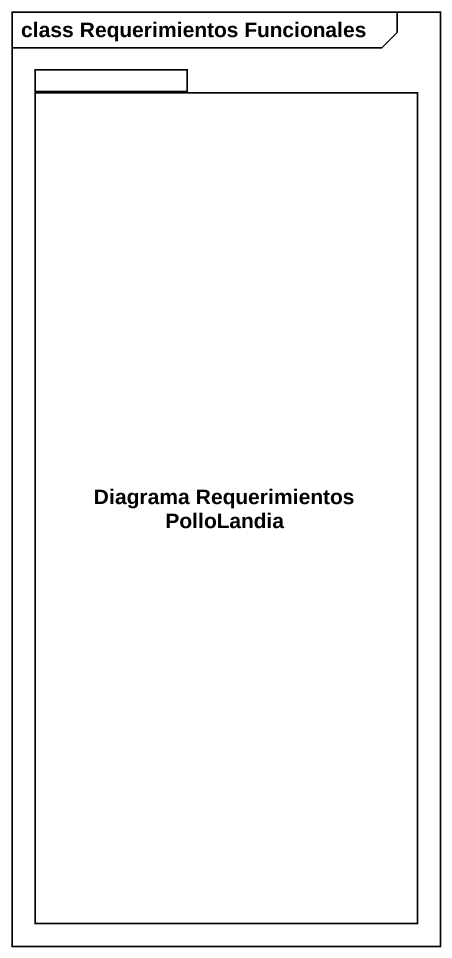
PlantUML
@startuml
mainframe class Requerimientos Funcionales
package "Diagrama Requerimientos PolloLandia" as Diagrama_Requerimientos {
}
@enduml
